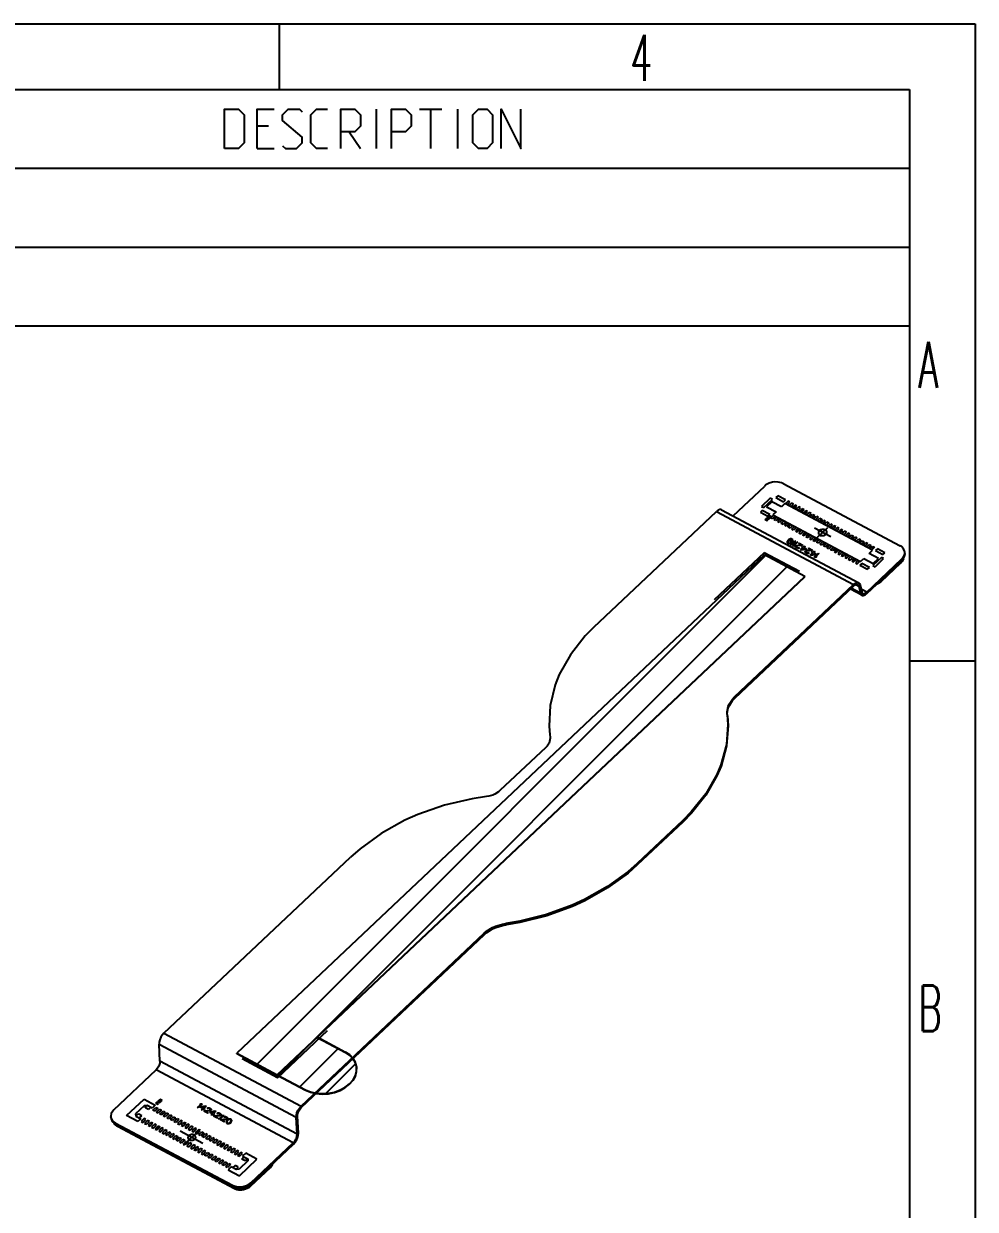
# Model space of a CAD drawing. Header units: millimetres. Extents: x 0 to 210, y 0 to 297.
# Drawn here: x 137.5 to 210, y 206.7 to 297 of the extents above; entities that cross this region are included whole.
import ezdxf

# ---------------------------------------------------------------- set-up
doc = ezdxf.new("R2010")
doc.units = ezdxf.units.MM
doc.header["$LTSCALE"] = 19.36
doc.layers.get('0').update_dxf_attribs({"linetype": 'CONTINUOUS'})
doc.layers.add('00_COSMETICS', color=7, linetype='CONTINUOUS')
doc.styles.get("Standard").update_dxf_attribs({"font": 'SIMPLEX.SHX', "width": 0.56})

msp = doc.modelspace()

# ---------------------------------------------------------------- linework, layer by layer
at = {"color": 2}
for p, q in [((0, 297.009), (210, 297.009)), ((157, 292.009), (157, 297.009)), ((157, 292), (157, 297)), ((210, 297.009), (210, 0.009)), ((105, 292.009), (205, 292.009)), ((105, 292), (205, 292)), ((205, 292.009), (205, 274.009)), ((205, 292), (205, 274)), ((164.381, 287.502), (164.381, 290.502)), ((167.667, 290.502), (169.381, 290.502)), ((168.524, 287.502), (168.524, 290.502)), ((170.596, 287.502), (170.596, 290.502)), ((156.167, 289.216), (155.31, 289.216)), ((162.31, 288.787), (163.167, 287.502)), ((155.31, 287.502), (156.595, 287.502)), ((105, 286), (205, 286)), ((105, 280), (205, 280)), ((105, 280), (205, 280)), ((105, 274), (205, 274)), ((105, 274), (205, 274)), ((155.314, 217.791), (194.032, 256.509)), ((156.939, 216.927), (195.657, 255.645)), ((205, 248.509), (210, 248.509)), ((158.564, 216.063), (161.493, 218.992)), ((160.54, 215.55), (162.823, 217.832))]:
    msp.add_line(p, q, dxfattribs=at)
at = {"color": 7}
for p, q in [((25, 292.009), (205, 292.009)), ((25, 292), (205, 292)), ((205, 292.009), (205, 5.009)), ((105, 286), (205, 286)), ((191.551, 259.534), (193.959, 261.808)), ((195.361, 261.997), (204.271, 257.259)), ((190.673, 260.001), (201.119, 254.446)), ((180.957, 251.06), (190.29, 259.869)), ((193.944, 256.556), (153.756, 218.62)), ((197.016, 254.923), (193.944, 256.556)), ((204.488, 256.342), (204.6, 256.538)), ((204.643, 256.693), (204.629, 256.796)), ((201.731, 253.728), (204.406, 256.253)), ((201.746, 253.625), (204.42, 256.149)), ((202.819, 254.527), (204.339, 255.962)), ((204.406, 256.253), (204.488, 256.342)), ((156.828, 216.986), (197.016, 254.923)), ((156.833, 216.952), (197.021, 254.888)), ((197.021, 254.888), (197.016, 254.923)), ((191.666, 245.753), (200.736, 254.315)), ((191.68, 245.649), (200.75, 254.211)), ((201.362, 253.493), (200.484, 253.96)), ((201.13, 254.193), (201.258, 253.648)), ((201.224, 254.291), (201.352, 253.746)), ((202.514, 254.35), (202.819, 254.527)), ((177.594, 242.851), (177.614, 242.717)), ((177.28, 241.902), (173.796, 238.614)), ((187.726, 236.347), (184.243, 233.059)), ((187.74, 236.244), (184.257, 232.956)), ((148.202, 220.139), (162.412, 233.554)), ((158.648, 214.585), (172.596, 227.751)), ((158.662, 214.481), (172.61, 227.648)), ((147.899, 218.004), (147.831, 219.306)), ((153.76, 218.586), (153.756, 218.62)), ((153.756, 218.62), (156.828, 216.986)), ((153.76, 218.586), (156.833, 216.952)), ((144.384, 214.309), (147.61, 217.354)), ((156.833, 216.952), (156.828, 216.986)), ((144.161, 213.765), (144.17, 213.716)), ((144.175, 213.662), (144.161, 213.765)), ((144.17, 213.716), (144.257, 213.526)), ((144.519, 213.302), (153.429, 208.565)), ((144.533, 213.199), (153.443, 208.461)), ((158.345, 212.449), (158.278, 213.752)), ((158.441, 212.529), (158.373, 213.832)), ((153.572, 208.302), (144.662, 213.04)), ((154.83, 208.754), (158.057, 211.8)), ((154.844, 208.65), (158.071, 211.696)), ((156.283, 209.898), (154.763, 208.463)), ((156.438, 210.155), (156.283, 209.898))]:
    msp.add_line(p, q, dxfattribs=at)
at = {"color": 9}
for p, q in [((190.29, 259.869), (200.736, 254.315)), ((204.325, 256.06), (204.339, 255.962)), ((204.406, 256.253), (204.42, 256.149)), ((202.805, 254.625), (202.819, 254.527)), ((201.258, 253.648), (200.551, 254.024)), ((200.736, 254.315), (200.75, 254.211)), ((200.909, 254.311), (201.13, 254.193)), ((201.224, 254.291), (201.13, 254.193)), ((201.352, 253.746), (201.258, 253.648)), ((201.731, 253.728), (201.302, 253.956)), ((201.731, 253.728), (201.746, 253.625)), ((191.666, 245.753), (191.68, 245.649)), ((187.726, 236.347), (187.74, 236.244)), ((184.243, 233.059), (184.257, 232.956)), ((174.251, 228.505), (174.265, 228.402)), ((172.596, 227.751), (172.61, 227.648)), ((148.202, 220.139), (158.648, 214.585)), ((147.831, 219.306), (158.278, 213.752)), ((158.345, 212.449), (147.899, 218.004)), ((158.057, 211.8), (147.61, 217.354)), ((158.648, 214.585), (158.662, 214.481)), ((144.519, 213.302), (144.533, 213.199)), ((144.648, 213.137), (144.662, 213.04)), ((158.278, 213.752), (158.373, 213.832)), ((158.345, 212.449), (158.441, 212.529)), ((158.057, 211.8), (158.071, 211.696)), ((156.27, 209.996), (156.283, 209.898)), ((153.429, 208.565), (153.443, 208.461)), ((154.748, 208.571), (154.763, 208.463)), ((154.83, 208.754), (154.844, 208.65)), ((153.557, 208.41), (153.572, 208.302))]:
    msp.add_line(p, q, dxfattribs=at)
at = {"color": 4}
for p, q in [((193.921, 256.723), (190.121, 253.136)), ((196.61, 255.294), (193.921, 256.723)), ((156.86, 216.751), (160.66, 220.338)), ((159.868, 219.856), (162.019, 218.712)), ((159.873, 219.822), (162.024, 218.678)), ((156.86, 216.751), (154.171, 218.18)), ((156.828, 216.986), (158.979, 215.843)), ((156.833, 216.952), (158.984, 215.808)), ((144.407, 213.282), (144.403, 213.29))]:
    msp.add_line(p, q, dxfattribs=at)
at = {"color": 2}
for points in [[(152.81, 287.502), (152.81, 290.502), (153.881, 290.502), (154.31, 290.073), (154.31, 287.93), (153.881, 287.502), (152.81, 287.502)], [(155.31, 287.502), (155.31, 290.502), (156.595, 290.502)], [(157.238, 287.716), (157.453, 287.502), (158.31, 287.502), (158.738, 287.93), (158.738, 288.359), (157.238, 289.645), (157.238, 290.073), (157.667, 290.502), (158.524, 290.502), (158.738, 290.287)], [(160.667, 287.502), (159.81, 287.502), (159.381, 287.93), (159.381, 290.073), (159.81, 290.502), (160.667, 290.502)], [(161.667, 287.502), (161.667, 290.502), (162.738, 290.502), (163.167, 290.073), (163.167, 289.216), (162.738, 288.787), (161.667, 288.787)], [(165.524, 287.502), (165.524, 290.502), (166.596, 290.502), (167.024, 290.073), (167.024, 289.216), (166.596, 288.787), (165.524, 288.787)], [(171.738, 287.93), (171.738, 290.073), (172.167, 290.502), (172.81, 290.502), (173.238, 290.073), (173.238, 287.93), (172.81, 287.502), (172.167, 287.502), (171.738, 287.93)], [(173.881, 287.502), (173.881, 290.502), (175.381, 287.502), (175.381, 290.502)]]:
    msp.add_lwpolyline(points, dxfattribs=at)
at = {"color": 7}
for points in [[(195.361, 261.997), (195.245, 262.049), (194.985, 262.113), (194.703, 262.118), (194.562, 262.099), (194.292, 262.019), (194.057, 261.888), (193.959, 261.808)], [(190.673, 260.001), (190.648, 260.011), (190.541, 260.016), (190.418, 259.968), (190.29, 259.869)], [(204.629, 256.796), (204.62, 256.846), (204.533, 257.035), (204.374, 257.195), (204.271, 257.259)], [(204.42, 256.149), (204.502, 256.239), (204.614, 256.435), (204.647, 256.641), (204.643, 256.693)], [(204.6, 256.538), (204.633, 256.744), (204.629, 256.796)], [(204.339, 255.962), (204.52, 256.263), (204.521, 256.271)], [(200.736, 254.315), (200.865, 254.413), (200.988, 254.462), (201.095, 254.457), (201.119, 254.446)], [(200.75, 254.211), (200.851, 254.288), (200.946, 254.326), (201.03, 254.322), (201.049, 254.314)], [(201.049, 254.314), (201.093, 254.276), (201.13, 254.193)], [(201.119, 254.446), (201.175, 254.398), (201.224, 254.291)], [(201.352, 253.746), (201.395, 253.656), (201.433, 253.626)], [(201.433, 253.626), (201.469, 253.613), (201.515, 253.611), (201.62, 253.645), (201.731, 253.728)], [(201.258, 253.648), (201.314, 253.532), (201.362, 253.493)], [(201.362, 253.493), (201.409, 253.477), (201.468, 253.474), (201.603, 253.518), (201.746, 253.625)], [(180.957, 251.06), (180.294, 250.389), (179.165, 248.964), (178.317, 247.453), (178.005, 246.675), (177.612, 245.096), (177.533, 243.512), (177.594, 242.851)], [(191.106, 244.417), (191.098, 244.615), (191.173, 245.015), (191.255, 245.21), (191.503, 245.582), (191.666, 245.753)], [(191.121, 244.313), (191.113, 244.512), (191.187, 244.911), (191.269, 245.107), (191.517, 245.478), (191.68, 245.649)], [(191.106, 244.417), (191.159, 243.655), (191.04, 242.118), (190.627, 240.589), (190.312, 239.837), (189.473, 238.376), (188.37, 236.997), (187.726, 236.347)], [(191.121, 244.313), (191.173, 243.551), (191.054, 242.015), (190.641, 240.486), (190.326, 239.734), (189.487, 238.273), (188.384, 236.894), (187.74, 236.244)], [(177.614, 242.717), (177.621, 242.607), (177.58, 242.36), (177.532, 242.238), (177.38, 242.008), (177.28, 241.902)], [(173.796, 238.614), (173.681, 238.516), (173.411, 238.348), (173.26, 238.281), (172.936, 238.185), (172.768, 238.157)], [(172.768, 238.157), (171.684, 237.992), (169.56, 237.496), (167.53, 236.787), (166.563, 236.357), (164.752, 235.359), (163.136, 234.192), (162.412, 233.554)], [(184.243, 233.059), (183.541, 232.439), (181.981, 231.304), (180.235, 230.325), (179.304, 229.901), (177.347, 229.192), (175.298, 228.682), (174.251, 228.505)], [(184.257, 232.956), (183.556, 232.336), (181.995, 231.2), (180.249, 230.222), (179.318, 229.797), (177.362, 229.089), (175.312, 228.579), (174.265, 228.402)], [(172.596, 227.751), (172.783, 227.91), (173.217, 228.182), (173.459, 228.293), (173.979, 228.455), (174.251, 228.505)], [(172.61, 227.648), (172.797, 227.807), (173.231, 228.079), (173.473, 228.189), (173.993, 228.352), (174.265, 228.402)], [(148.202, 220.139), (148.078, 220), (147.972, 219.832), (147.891, 219.65), (147.842, 219.469), (147.831, 219.306)], [(147.899, 218.004), (147.887, 217.861), (147.84, 217.704), (147.805, 217.625), (147.716, 217.476), (147.61, 217.354)], [(144.384, 214.309), (144.301, 214.219), (144.19, 214.023), (144.157, 213.817), (144.161, 213.765)], [(158.278, 213.752), (158.289, 213.914), (158.337, 214.095), (158.418, 214.277), (158.525, 214.445), (158.648, 214.585)], [(158.373, 213.832), (158.382, 213.959), (158.42, 214.099), (158.483, 214.242), (158.566, 214.373), (158.662, 214.481)], [(144.175, 213.662), (144.184, 213.612), (144.271, 213.423), (144.43, 213.263), (144.533, 213.199)], [(144.257, 213.526), (144.416, 213.367), (144.519, 213.302)], [(144.662, 213.04), (144.407, 213.282), (144.405, 213.288)], [(158.057, 211.8), (158.163, 211.922), (158.252, 212.07), (158.287, 212.149), (158.334, 212.307), (158.345, 212.449)], [(158.071, 211.696), (158.207, 211.853), (158.321, 212.043), (158.366, 212.145), (158.426, 212.347), (158.441, 212.529)], [(153.429, 208.565), (153.545, 208.512), (153.805, 208.449), (154.087, 208.443), (154.228, 208.462), (154.498, 208.543), (154.732, 208.673), (154.83, 208.754)], [(153.443, 208.461), (153.559, 208.409), (153.819, 208.345), (154.101, 208.34), (154.242, 208.359), (154.512, 208.439), (154.746, 208.57), (154.844, 208.65)], [(154.763, 208.463), (154.406, 208.256), (153.97, 208.197), (153.572, 208.302)]]:
    msp.add_lwpolyline(points, dxfattribs=at)
at = {"color": 4}
for points in [[(204.52, 256.263), (204.506, 256.211), (204.484, 256.159), (204.457, 256.107), (204.424, 256.057), (204.385, 256.01), (204.339, 255.962)], [(204.523, 256.275), (204.523, 256.272), (204.522, 256.27), (204.522, 256.268), (204.521, 256.266), (204.52, 256.263)], [(202.819, 254.527), (202.773, 254.488), (202.724, 254.451), (202.671, 254.416), (202.615, 254.385), (202.556, 254.356), (202.494, 254.331)], [(158.979, 215.843), (159.366, 215.68), (159.796, 215.577), (160.253, 215.54), (160.728, 215.57), (161.185, 215.665), (161.617, 215.821), (162.006, 216.033), (162.342, 216.297), (162.603, 216.595), (162.783, 216.918), (162.876, 217.255), (162.877, 217.599), (162.788, 217.925), (162.611, 218.226), (162.353, 218.49), (162.019, 218.712)], [(158.984, 215.808), (159.371, 215.645), (159.801, 215.543), (160.258, 215.505), (160.732, 215.535), (161.19, 215.63), (161.621, 215.787), (162.01, 215.999), (162.347, 216.263), (162.607, 216.56), (162.787, 216.884), (162.88, 217.221), (162.882, 217.565), (162.792, 217.89), (162.615, 218.191), (162.358, 218.456), (162.024, 218.678)], [(144.662, 213.04), (144.609, 213.071), (144.558, 213.107), (144.513, 213.146), (144.472, 213.188), (144.437, 213.233), (144.407, 213.282)], [(156.458, 210.174), (156.442, 210.125), (156.42, 210.077), (156.393, 210.03), (156.361, 209.985), (156.325, 209.941), (156.283, 209.898)], [(153.971, 208.197), (153.899, 208.203), (153.828, 208.214), (153.759, 208.23), (153.694, 208.25), (153.631, 208.274), (153.572, 208.302)], [(154.407, 208.256), (154.337, 208.235), (154.265, 208.218), (154.192, 208.206), (154.118, 208.198), (154.044, 208.195), (153.971, 208.197)], [(154.763, 208.463), (154.716, 208.422), (154.662, 208.382), (154.604, 208.345), (154.542, 208.312), (154.477, 208.282), (154.407, 208.256)]]:
    msp.add_lwpolyline(points, dxfattribs=at)
at = {"layer": '00_COSMETICS', "color": 2}
for p, q in [((194.958, 261.061), (194.809, 260.921)), ((194.809, 260.921), (195.386, 260.615)), ((195.534, 260.755), (194.958, 261.061)), ((194.382, 260.872), (193.724, 260.251)), ((193.724, 260.251), (193.889, 260.163)), ((193.889, 260.163), (194.547, 260.785)), ((194.513, 260.616), (194.108, 260.233)), ((194.108, 260.233), (194.832, 259.848)), ((194.547, 260.785), (194.382, 260.872)), ((195.237, 260.231), (194.513, 260.616)), ((195.494, 260.473), (195.237, 260.231)), ((195.386, 260.615), (195.534, 260.755)), ((202.169, 256.924), (195.494, 260.473)), ((195.742, 260.645), (195.536, 260.451)), ((195.674, 260.377), (195.88, 260.571)), ((195.88, 260.571), (195.742, 260.645)), ((196.011, 260.502), (195.805, 260.308)), ((195.943, 260.234), (196.149, 260.428)), ((196.149, 260.428), (196.011, 260.502)), ((196.279, 260.359), (196.074, 260.165)), ((196.212, 260.091), (196.418, 260.285)), ((196.418, 260.285), (196.279, 260.359)), ((196.548, 260.216), (196.342, 260.022)), ((196.481, 259.948), (196.687, 260.142)), ((196.687, 260.142), (196.548, 260.216)), ((196.817, 260.073), (196.611, 259.879)), ((196.75, 259.805), (196.955, 259.999)), ((196.955, 259.999), (196.817, 260.073)), ((193.777, 259.946), (193.628, 259.806)), ((193.628, 259.806), (194.204, 259.5)), ((194.353, 259.64), (193.777, 259.946)), ((193.988, 259.242), (194.054, 259.304)), ((194.149, 259.156), (193.988, 259.242)), ((194.074, 259.298), (194.022, 259.248)), ((194.022, 259.248), (194.073, 259.221)), ((194.054, 259.304), (194.071, 259.315)), ((194.071, 259.315), (194.093, 259.32)), ((194.073, 259.221), (194.125, 259.27)), ((194.086, 259.304), (194.074, 259.298)), ((194.098, 259.305), (194.086, 259.304)), ((194.093, 259.32), (194.115, 259.321)), ((194.143, 259.257), (194.093, 259.21)), ((194.093, 259.21), (194.165, 259.172)), ((194.111, 259.302), (194.098, 259.305)), ((194.121, 259.297), (194.111, 259.302)), ((194.112, 259.359), (194.129, 259.374)), ((194.273, 259.273), (194.112, 259.359)), ((194.115, 259.321), (194.128, 259.318)), ((194.129, 259.289), (194.121, 259.297)), ((194.125, 259.27), (194.13, 259.28)), ((194.128, 259.318), (194.141, 259.311)), ((194.129, 259.374), (194.289, 259.289)), ((194.13, 259.28), (194.129, 259.289)), ((194.141, 259.311), (194.149, 259.303)), ((194.153, 259.272), (194.143, 259.257)), ((194.149, 259.303), (194.154, 259.288)), ((194.165, 259.172), (194.149, 259.156)), ((194.151, 259.395), (194.176, 259.419)), ((194.311, 259.31), (194.151, 259.395)), ((194.154, 259.288), (194.153, 259.272)), ((194.176, 259.419), (194.381, 259.411)), ((194.397, 259.391), (194.188, 259.4)), ((194.188, 259.4), (194.328, 259.326)), ((194.204, 259.5), (194.353, 259.64)), ((194.245, 259.484), (194.261, 259.499)), ((194.381, 259.411), (194.245, 259.484)), ((194.261, 259.499), (194.422, 259.414)), ((194.289, 259.289), (194.273, 259.273)), ((194.3, 259.536), (194.316, 259.552)), ((194.307, 259.508), (194.3, 259.536)), ((194.334, 259.493), (194.307, 259.508)), ((194.328, 259.326), (194.311, 259.31)), ((194.316, 259.552), (194.477, 259.466)), ((194.327, 259.521), (194.334, 259.493)), ((194.46, 259.451), (194.327, 259.521)), ((194.422, 259.414), (194.397, 259.391)), ((194.412, 259.389), (194.618, 259.584)), ((194.55, 259.316), (194.412, 259.389)), ((194.477, 259.466), (194.46, 259.451)), ((194.756, 259.51), (194.55, 259.316)), ((194.832, 259.848), (194.575, 259.606)), ((194.575, 259.606), (201.25, 256.057)), ((194.681, 259.246), (194.886, 259.441)), ((194.819, 259.173), (194.681, 259.246)), ((195.025, 259.367), (194.819, 259.173)), ((194.949, 259.103), (195.155, 259.298)), ((195.088, 259.03), (194.949, 259.103)), ((195.294, 259.224), (195.088, 259.03)), ((195.218, 258.96), (195.424, 259.155)), ((197.086, 259.93), (196.88, 259.736)), ((197.018, 259.662), (197.224, 259.857)), ((197.224, 259.857), (197.086, 259.93)), ((197.355, 259.787), (197.149, 259.593)), ((197.287, 259.519), (197.493, 259.714)), ((197.493, 259.714), (197.355, 259.787)), ((197.418, 259.45), (197.624, 259.644)), ((197.762, 259.571), (197.556, 259.376)), ((197.624, 259.644), (197.762, 259.571)), ((197.687, 259.307), (197.893, 259.501)), ((198.031, 259.428), (197.825, 259.233)), ((197.893, 259.501), (198.031, 259.428)), ((197.956, 259.164), (198.161, 259.358)), ((198.3, 259.285), (198.094, 259.09)), ((198.161, 259.358), (198.3, 259.285)), ((198.224, 259.021), (198.43, 259.215)), ((198.568, 259.142), (198.363, 258.947)), ((198.43, 259.215), (198.568, 259.142)), ((195.357, 258.887), (195.218, 258.96)), ((195.562, 259.081), (195.357, 258.887)), ((195.487, 258.818), (195.693, 259.012)), ((195.625, 258.744), (195.487, 258.818)), ((195.831, 258.938), (195.625, 258.744)), ((195.756, 258.675), (195.962, 258.869)), ((195.894, 258.601), (195.756, 258.675)), ((196.1, 258.795), (195.894, 258.601)), ((196.025, 258.532), (196.231, 258.726)), ((196.163, 258.458), (196.025, 258.532)), ((196.369, 258.652), (196.163, 258.458)), ((196.499, 258.583), (196.294, 258.389)), ((196.294, 258.389), (196.432, 258.315)), ((196.432, 258.315), (196.638, 258.509)), ((196.768, 258.44), (196.563, 258.246)), ((196.563, 258.246), (196.701, 258.172)), ((196.701, 258.172), (196.907, 258.366)), ((197.037, 258.297), (196.831, 258.103)), ((196.97, 258.029), (197.175, 258.224)), ((198.99, 257.936), (197.754, 258.594)), ((197.913, 257.831), (198.771, 258.642)), ((198.493, 258.878), (198.699, 259.072)), ((198.837, 258.999), (198.631, 258.805)), ((198.699, 259.072), (198.837, 258.999)), ((198.762, 258.735), (198.968, 258.929)), ((199.106, 258.856), (198.9, 258.662)), ((198.968, 258.929), (199.106, 258.856)), ((199.237, 258.786), (199.031, 258.592)), ((199.169, 258.519), (199.375, 258.713)), ((199.375, 258.713), (199.237, 258.786)), ((199.506, 258.643), (199.3, 258.449)), ((199.438, 258.376), (199.644, 258.57)), ((199.644, 258.57), (199.506, 258.643)), ((199.774, 258.501), (199.569, 258.306)), ((199.707, 258.233), (199.913, 258.427)), ((199.913, 258.427), (199.774, 258.501)), ((200.043, 258.358), (199.837, 258.163)), ((199.976, 258.09), (200.182, 258.284)), ((200.182, 258.284), (200.043, 258.358)), ((200.312, 258.215), (200.106, 258.02)), ((200.45, 258.141), (200.312, 258.215)), ((195.662, 257.566), (195.659, 257.528)), ((195.659, 257.528), (195.679, 257.487)), ((195.68, 257.606), (195.662, 257.566)), ((195.679, 257.487), (195.712, 257.46)), ((195.719, 257.655), (195.68, 257.606)), ((195.714, 257.568), (195.71, 257.54)), ((195.71, 257.54), (195.721, 257.515)), ((195.712, 257.46), (195.752, 257.438)), ((195.727, 257.591), (195.714, 257.568)), ((195.766, 257.7), (195.719, 257.655)), ((195.721, 257.515), (195.738, 257.496)), ((195.74, 257.604), (195.727, 257.591)), ((195.738, 257.496), (195.794, 257.466)), ((195.768, 257.619), (195.74, 257.604)), ((195.752, 257.438), (195.799, 257.424)), ((195.821, 257.74), (195.766, 257.7)), ((195.804, 257.629), (195.768, 257.619)), ((195.793, 257.666), (195.806, 257.678)), ((195.868, 257.665), (195.793, 257.666)), ((195.794, 257.466), (195.825, 257.46)), ((195.799, 257.424), (195.859, 257.421)), ((195.842, 257.629), (195.804, 257.629)), ((195.806, 257.678), (195.855, 257.712)), ((195.871, 257.763), (195.821, 257.74)), ((195.825, 257.46), (195.862, 257.46)), ((195.873, 257.623), (195.842, 257.629)), ((195.855, 257.712), (195.883, 257.727)), ((195.859, 257.421), (195.91, 257.434)), ((195.862, 257.46), (195.898, 257.47)), ((195.914, 257.651), (195.868, 257.665)), ((195.922, 257.776), (195.871, 257.763)), ((195.929, 257.593), (195.873, 257.623)), ((195.883, 257.727), (195.919, 257.738)), ((195.898, 257.47), (195.927, 257.485)), ((195.91, 257.434), (195.96, 257.457)), ((195.954, 257.629), (195.914, 257.651)), ((195.919, 257.738), (195.956, 257.738)), ((195.982, 257.774), (195.922, 257.776)), ((195.927, 257.485), (195.94, 257.498)), ((195.946, 257.574), (195.929, 257.593)), ((195.936, 257.341), (196.253, 257.64)), ((195.984, 257.315), (195.936, 257.341)), ((195.94, 257.498), (195.952, 257.521)), ((195.956, 257.549), (195.946, 257.574)), ((195.952, 257.521), (195.956, 257.549)), ((195.988, 257.602), (195.954, 257.629)), ((195.956, 257.738), (195.987, 257.731)), ((195.96, 257.457), (195.987, 257.483)), ((196.029, 257.759), (195.982, 257.774)), ((196.079, 257.334), (195.984, 257.315)), ((195.987, 257.731), (196.035, 257.706)), ((195.987, 257.483), (196.004, 257.523)), ((196.007, 257.561), (195.988, 257.602)), ((196.004, 257.523), (196.007, 257.561)), ((196.061, 257.742), (196.029, 257.759)), ((196.035, 257.706), (196.053, 257.686)), ((196.301, 257.614), (196.038, 257.366)), ((196.038, 257.366), (196.133, 257.385)), ((196.053, 257.686), (196.063, 257.661)), ((196.063, 257.661), (196.059, 257.633)), ((196.059, 257.633), (196.099, 257.612)), ((196.094, 257.714), (196.061, 257.742)), ((196.133, 257.385), (196.079, 257.334)), ((196.114, 257.674), (196.094, 257.714)), ((196.096, 257.256), (196.413, 257.554)), ((196.099, 257.612), (196.111, 257.635)), ((196.111, 257.635), (196.114, 257.674)), ((196.461, 257.529), (196.198, 257.281)), ((196.198, 257.281), (196.293, 257.3)), ((196.293, 257.3), (196.239, 257.249)), ((196.253, 257.64), (196.301, 257.614)), ((196.379, 257.274), (196.415, 257.285)), ((196.413, 257.554), (196.461, 257.529)), ((196.415, 257.285), (196.763, 257.318)), ((196.827, 257.284), (196.435, 257.245)), ((196.539, 257.438), (196.573, 257.469)), ((196.763, 257.318), (196.539, 257.438)), ((196.573, 257.469), (196.861, 257.316)), ((196.861, 257.316), (196.827, 257.284)), ((196.831, 258.103), (196.97, 258.029)), ((197.306, 258.154), (197.1, 257.96)), ((197.1, 257.96), (197.238, 257.886)), ((197.238, 257.886), (197.444, 258.081)), ((197.575, 258.011), (197.369, 257.817)), ((197.369, 257.817), (197.507, 257.743)), ((197.507, 257.743), (197.713, 257.938)), ((197.844, 257.868), (197.638, 257.674)), ((197.638, 257.674), (197.776, 257.6)), ((197.776, 257.6), (197.982, 257.795)), ((197.907, 257.531), (198.113, 257.725)), ((198.045, 257.457), (197.907, 257.531)), ((198.251, 257.652), (198.045, 257.457)), ((198.176, 257.388), (198.381, 257.582)), ((198.314, 257.314), (198.176, 257.388)), ((198.52, 257.509), (198.314, 257.314)), ((198.444, 257.245), (198.65, 257.439)), ((198.789, 257.366), (198.583, 257.172)), ((198.713, 257.102), (198.919, 257.296)), ((200.245, 257.947), (200.45, 258.141)), ((200.375, 257.877), (200.581, 258.072)), ((200.719, 257.998), (200.513, 257.804)), ((200.581, 258.072), (200.719, 257.998)), ((200.644, 257.734), (200.85, 257.929)), ((200.988, 257.855), (200.782, 257.661)), ((200.85, 257.929), (200.988, 257.855)), ((200.913, 257.591), (201.119, 257.786)), ((201.257, 257.712), (201.051, 257.518)), ((201.119, 257.786), (201.257, 257.712)), ((201.182, 257.449), (201.388, 257.643)), ((201.526, 257.569), (201.32, 257.375)), ((201.388, 257.643), (201.526, 257.569)), ((201.451, 257.306), (201.656, 257.5)), ((201.795, 257.426), (201.589, 257.232)), ((201.656, 257.5), (201.795, 257.426)), ((201.719, 257.163), (201.925, 257.357)), ((202.063, 257.283), (201.858, 257.089)), ((201.925, 257.357), (202.063, 257.283)), ((196.144, 257.23), (196.096, 257.256)), ((196.239, 257.249), (196.144, 257.23)), ((196.312, 257.211), (196.33, 257.24)), ((196.317, 257.168), (196.312, 257.211)), ((196.335, 257.139), (196.317, 257.168)), ((196.33, 257.24), (196.344, 257.253)), ((196.376, 257.107), (196.335, 257.139)), ((196.344, 257.253), (196.379, 257.274)), ((196.378, 257.215), (196.374, 257.187)), ((196.374, 257.187), (196.385, 257.162)), ((196.408, 257.09), (196.376, 257.107)), ((196.392, 257.228), (196.378, 257.215)), ((196.385, 257.162), (196.418, 257.134)), ((196.435, 257.245), (196.392, 257.228)), ((196.471, 257.066), (196.408, 257.09)), ((196.418, 257.134), (196.45, 257.117)), ((196.45, 257.117), (196.497, 257.102)), ((196.517, 257.062), (196.471, 257.066)), ((196.497, 257.102), (196.534, 257.102)), ((196.576, 257.07), (196.517, 257.062)), ((196.534, 257.102), (196.57, 257.113)), ((196.57, 257.113), (196.61, 257.091)), ((196.61, 257.091), (196.576, 257.07)), ((196.688, 256.941), (196.87, 257.112)), ((196.736, 256.915), (196.688, 256.941)), ((197.11, 256.985), (196.736, 256.915)), ((196.79, 257.155), (196.831, 257.193)), ((196.87, 257.112), (196.79, 257.155)), ((196.79, 256.966), (196.918, 257.087)), ((197.054, 257.015), (196.79, 256.966)), ((196.831, 257.193), (196.911, 257.151)), ((196.911, 257.151), (197.005, 257.24)), ((196.918, 257.087), (197.054, 257.015)), ((197.053, 257.214), (196.959, 257.125)), ((196.959, 257.125), (197.151, 257.023)), ((197.005, 257.24), (197.053, 257.214)), ((197.048, 256.819), (197.067, 256.849)), ((197.053, 256.777), (197.048, 256.819)), ((197.071, 256.747), (197.053, 256.777)), ((197.067, 256.849), (197.08, 256.862)), ((197.112, 256.715), (197.071, 256.747)), ((197.08, 256.862), (197.115, 256.883)), ((197.151, 257.023), (197.11, 256.985)), ((197.115, 256.823), (197.11, 256.796)), ((197.11, 256.796), (197.121, 256.77)), ((197.144, 256.698), (197.112, 256.715)), ((197.115, 256.883), (197.151, 256.893)), ((197.128, 256.836), (197.115, 256.823)), ((197.121, 256.77), (197.154, 256.743)), ((197.171, 256.853), (197.128, 256.836)), ((197.207, 256.675), (197.144, 256.698)), ((197.151, 256.893), (197.499, 256.927)), ((197.154, 256.743), (197.186, 256.726)), ((197.563, 256.893), (197.171, 256.853)), ((197.186, 256.726), (197.233, 256.711)), ((197.253, 256.67), (197.207, 256.675)), ((197.233, 256.711), (197.27, 256.711)), ((197.312, 256.679), (197.253, 256.67)), ((197.27, 256.711), (197.307, 256.721)), ((197.275, 257.046), (197.309, 257.078)), ((197.499, 256.927), (197.275, 257.046)), ((197.307, 256.721), (197.347, 256.7)), ((197.309, 257.078), (197.597, 256.925)), ((197.347, 256.7), (197.312, 256.679)), ((197.425, 256.549), (197.606, 256.721)), ((197.473, 256.524), (197.425, 256.549)), ((197.846, 256.593), (197.473, 256.524)), ((197.526, 256.764), (197.567, 256.802)), ((197.606, 256.721), (197.526, 256.764)), ((197.526, 256.575), (197.654, 256.695)), ((197.79, 256.623), (197.526, 256.575)), ((197.597, 256.925), (197.563, 256.893)), ((197.567, 256.802), (197.647, 256.759)), ((197.647, 256.759), (197.741, 256.848)), ((197.654, 256.695), (197.79, 256.623)), ((197.789, 256.823), (197.695, 256.734)), ((197.695, 256.734), (197.887, 256.632)), ((197.729, 256.388), (198.045, 256.687)), ((197.777, 256.362), (197.729, 256.388)), ((197.741, 256.848), (197.789, 256.823)), ((197.872, 256.381), (197.777, 256.362)), ((198.093, 256.661), (197.83, 256.413)), ((197.83, 256.413), (197.926, 256.432)), ((197.887, 256.632), (197.846, 256.593)), ((197.926, 256.432), (197.872, 256.381)), ((198.045, 256.687), (198.093, 256.661)), ((198.583, 257.172), (198.444, 257.245)), ((198.852, 257.029), (198.713, 257.102)), ((199.057, 257.223), (198.852, 257.029)), ((198.982, 256.959), (199.188, 257.153)), ((199.12, 256.886), (198.982, 256.959)), ((199.326, 257.08), (199.12, 256.886)), ((199.457, 257.01), (199.251, 256.816)), ((199.251, 256.816), (199.389, 256.743)), ((199.389, 256.743), (199.595, 256.937)), ((199.726, 256.868), (199.52, 256.673)), ((199.52, 256.673), (199.658, 256.6)), ((199.658, 256.6), (199.864, 256.794)), ((199.994, 256.725), (199.789, 256.53)), ((199.789, 256.53), (199.927, 256.457)), ((199.927, 256.457), (200.133, 256.651)), ((200.263, 256.582), (200.057, 256.387)), ((200.057, 256.387), (200.196, 256.314)), ((200.196, 256.314), (200.402, 256.508)), ((200.532, 256.439), (200.326, 256.244)), ((201.912, 256.682), (202.169, 256.924)), ((202.637, 256.296), (201.912, 256.682)), ((201.988, 257.02), (202.194, 257.214)), ((202.332, 257.14), (202.126, 256.946)), ((202.194, 257.214), (202.332, 257.14)), ((202.54, 257.03), (202.391, 256.89)), ((202.391, 256.89), (202.967, 256.583)), ((203.116, 256.724), (202.54, 257.03)), ((202.967, 256.583), (203.116, 256.724)), ((200.326, 256.244), (200.465, 256.171)), ((200.465, 256.171), (200.67, 256.365)), ((200.801, 256.296), (200.595, 256.101)), ((200.595, 256.101), (200.733, 256.028)), ((200.733, 256.028), (200.939, 256.222)), ((201.07, 256.153), (200.864, 255.958)), ((200.864, 255.958), (201.002, 255.885)), ((201.002, 255.885), (201.208, 256.079)), ((201.359, 255.915), (201.21, 255.775)), ((201.21, 255.775), (201.786, 255.468)), ((201.25, 256.057), (201.507, 256.299)), ((201.935, 255.609), (201.359, 255.915)), ((201.507, 256.299), (202.231, 255.914)), ((201.786, 255.468), (201.935, 255.609)), ((202.855, 256.367), (202.197, 255.745)), ((202.197, 255.745), (202.362, 255.657)), ((202.231, 255.914), (202.637, 256.296)), ((202.362, 255.657), (203.021, 256.279)), ((203.021, 256.279), (202.855, 256.367)), ((145.356, 213.866), (146.686, 215.122)), ((146.686, 215.122), (147.546, 214.664)), ((147.585, 214.808), (147.65, 214.869)), ((147.669, 214.863), (147.618, 214.814)), ((147.65, 214.869), (147.667, 214.881)), ((147.667, 214.881), (147.688, 214.885)), ((147.681, 214.869), (147.669, 214.863)), ((147.693, 214.871), (147.681, 214.869)), ((147.688, 214.885), (147.71, 214.886)), ((147.706, 214.868), (147.693, 214.871)), ((147.716, 214.862), (147.706, 214.868)), ((147.707, 214.923), (147.723, 214.939)), ((147.866, 214.839), (147.707, 214.923)), ((147.71, 214.886), (147.722, 214.883)), ((147.724, 214.854), (147.716, 214.862)), ((147.722, 214.883), (147.736, 214.876)), ((147.723, 214.939), (147.882, 214.855)), ((147.725, 214.846), (147.724, 214.854)), ((147.736, 214.876), (147.743, 214.868)), ((147.743, 214.868), (147.749, 214.853)), ((147.745, 214.959), (147.77, 214.983)), ((147.904, 214.875), (147.745, 214.959)), ((147.749, 214.853), (147.748, 214.837)), ((147.77, 214.983), (147.973, 214.975)), ((147.782, 214.964), (147.92, 214.891)), ((147.988, 214.955), (147.782, 214.964)), ((147.838, 215.047), (147.854, 215.062)), ((147.973, 214.975), (147.838, 215.047)), ((147.854, 215.062), (148.013, 214.978)), ((147.882, 214.855), (147.866, 214.839)), ((147.892, 215.098), (147.908, 215.114)), ((147.899, 215.07), (147.892, 215.098)), ((147.926, 215.056), (147.899, 215.07)), ((147.92, 214.891), (147.904, 214.875)), ((147.908, 215.114), (148.067, 215.029)), ((147.919, 215.084), (147.926, 215.056)), ((148.051, 215.014), (147.919, 215.084)), ((148.013, 214.978), (147.988, 214.955)), ((148.067, 215.029), (148.051, 215.014)), ((146.704, 214.617), (146.045, 213.995)), ((146.045, 213.995), (146.064, 213.831)), ((146.197, 213.957), (146.064, 213.831)), ((146.295, 213.97), (146.197, 213.957)), ((146.51, 213.856), (146.295, 213.97)), ((146.931, 214.65), (146.704, 214.617)), ((146.798, 214.525), (146.931, 214.65)), ((146.808, 214.454), (146.798, 214.525)), ((147.023, 214.34), (146.808, 214.454)), ((147.315, 214.446), (146.931, 214.65)), ((147.2, 214.507), (147.023, 214.34)), ((147.546, 214.664), (147.315, 214.446)), ((147.363, 214.276), (147.597, 214.497)), ((147.501, 214.202), (147.363, 214.276)), ((147.736, 214.424), (147.501, 214.202)), ((147.743, 214.724), (147.585, 214.808)), ((147.597, 214.497), (147.736, 214.424)), ((147.618, 214.814), (147.668, 214.787)), ((147.632, 214.133), (147.866, 214.354)), ((147.77, 214.059), (147.632, 214.133)), ((147.668, 214.787), (147.72, 214.836)), ((147.738, 214.823), (147.689, 214.777)), ((147.689, 214.777), (147.759, 214.739)), ((147.72, 214.836), (147.725, 214.846)), ((147.748, 214.837), (147.738, 214.823)), ((147.759, 214.739), (147.743, 214.724)), ((148.005, 214.281), (147.77, 214.059)), ((147.866, 214.354), (148.005, 214.281)), ((147.901, 213.99), (148.135, 214.211)), ((148.039, 213.917), (147.901, 213.99)), ((148.273, 214.138), (148.039, 213.917)), ((148.135, 214.211), (148.273, 214.138)), ((148.17, 213.847), (148.404, 214.068)), ((148.542, 213.995), (148.308, 213.774)), ((148.404, 214.068), (148.542, 213.995)), ((150.758, 214.475), (151.021, 214.723)), ((150.806, 214.449), (150.758, 214.475)), ((151.123, 214.748), (150.806, 214.449)), ((150.926, 214.704), (150.979, 214.755)), ((151.021, 214.723), (150.926, 214.704)), ((150.964, 214.504), (151.005, 214.543)), ((151.156, 214.402), (150.964, 214.504)), ((150.979, 214.755), (151.075, 214.774)), ((151.005, 214.543), (151.379, 214.612)), ((151.061, 214.513), (151.325, 214.561)), ((151.197, 214.44), (151.061, 214.513)), ((151.062, 214.313), (151.156, 214.402)), ((151.11, 214.288), (151.062, 214.313)), ((151.075, 214.774), (151.123, 214.748)), ((151.204, 214.377), (151.11, 214.288)), ((151.325, 214.561), (151.197, 214.44)), ((151.284, 214.334), (151.204, 214.377)), ((151.427, 214.587), (151.245, 214.415)), ((151.245, 214.415), (151.325, 214.372)), ((151.254, 214.211), (151.288, 214.243)), ((151.542, 214.058), (151.254, 214.211)), ((151.325, 214.372), (151.284, 214.334)), ((151.288, 214.243), (151.68, 214.283)), ((151.7, 214.243), (151.352, 214.209)), ((151.352, 214.209), (151.576, 214.09)), ((151.379, 214.612), (151.427, 214.587)), ((151.505, 214.436), (151.54, 214.457)), ((151.545, 214.415), (151.505, 214.436)), ((151.54, 214.457), (151.598, 214.466)), ((151.576, 214.09), (151.542, 214.058)), ((151.581, 214.425), (151.545, 214.415)), ((151.618, 214.425), (151.581, 214.425)), ((151.598, 214.466), (151.644, 214.461)), ((151.665, 214.41), (151.618, 214.425)), ((151.644, 214.461), (151.707, 214.438)), ((151.697, 214.393), (151.665, 214.41)), ((151.68, 214.283), (151.723, 214.3)), ((151.73, 214.366), (151.697, 214.393)), ((151.736, 214.253), (151.7, 214.243)), ((151.7, 214.113), (151.741, 214.151)), ((151.892, 214.011), (151.7, 214.113)), ((151.707, 214.438), (151.739, 214.421)), ((151.723, 214.3), (151.737, 214.313)), ((151.741, 214.34), (151.73, 214.366)), ((151.771, 214.274), (151.736, 214.253)), ((151.737, 214.313), (151.741, 214.34)), ((151.739, 214.421), (151.78, 214.389)), ((151.741, 214.151), (152.115, 214.221)), ((151.785, 214.287), (151.771, 214.274)), ((151.78, 214.389), (151.799, 214.359)), ((151.804, 214.317), (151.785, 214.287)), ((151.797, 214.121), (152.061, 214.17)), ((151.933, 214.049), (151.797, 214.121)), ((151.798, 213.922), (151.892, 214.011)), ((151.799, 214.359), (151.804, 214.317)), ((151.94, 213.985), (151.846, 213.896)), ((152.061, 214.17), (151.933, 214.049)), ((152.02, 213.943), (151.94, 213.985)), ((152.163, 214.195), (151.981, 214.024)), ((151.981, 214.024), (152.061, 213.981)), ((152.061, 213.981), (152.02, 213.943)), ((152.115, 214.221), (152.163, 214.195)), ((152.241, 214.044), (152.276, 214.066)), ((152.281, 214.023), (152.241, 214.044)), ((152.276, 214.066), (152.335, 214.074)), ((152.317, 214.034), (152.281, 214.023)), ((152.354, 214.034), (152.317, 214.034)), ((152.335, 214.074), (152.38, 214.07)), ((152.401, 214.019), (152.354, 214.034)), ((152.38, 214.07), (152.443, 214.046)), ((152.433, 214.002), (152.401, 214.019)), ((152.466, 213.974), (152.433, 214.002)), ((152.443, 214.046), (152.475, 214.029)), ((152.477, 213.949), (152.466, 213.974)), ((152.473, 213.921), (152.477, 213.949)), ((152.475, 214.029), (152.516, 213.997)), ((152.516, 213.997), (152.535, 213.968)), ((152.535, 213.968), (152.54, 213.925)), ((146.216, 213.409), (145.356, 213.866)), ((146.064, 213.831), (146.448, 213.627)), ((146.448, 213.627), (146.216, 213.409)), ((146.332, 213.688), (146.51, 213.856)), ((146.692, 213.642), (146.457, 213.421)), ((146.457, 213.421), (146.596, 213.347)), ((146.596, 213.347), (146.83, 213.569)), ((146.83, 213.569), (146.692, 213.642)), ((146.961, 213.499), (146.726, 213.278)), ((146.726, 213.278), (146.865, 213.205)), ((146.865, 213.205), (147.099, 213.426)), ((147.099, 213.426), (146.961, 213.499)), ((147.229, 213.356), (146.995, 213.135)), ((146.995, 213.135), (147.133, 213.062)), ((147.133, 213.062), (147.368, 213.283)), ((147.368, 213.283), (147.229, 213.356)), ((147.498, 213.213), (147.264, 212.992)), ((147.402, 212.919), (147.637, 213.14)), ((147.637, 213.14), (147.498, 213.213)), ((147.767, 213.07), (147.533, 212.849)), ((147.905, 212.997), (147.767, 213.07)), ((148.308, 213.774), (148.17, 213.847)), ((148.438, 213.704), (148.673, 213.925)), ((148.577, 213.631), (148.438, 213.704)), ((148.811, 213.852), (148.577, 213.631)), ((148.673, 213.925), (148.811, 213.852)), ((148.707, 213.561), (148.942, 213.782)), ((148.846, 213.488), (148.707, 213.561)), ((149.08, 213.709), (148.846, 213.488)), ((148.942, 213.782), (149.08, 213.709)), ((148.976, 213.418), (149.21, 213.639)), ((149.114, 213.345), (148.976, 213.418)), ((149.349, 213.566), (149.114, 213.345)), ((149.21, 213.639), (149.349, 213.566)), ((149.479, 213.496), (149.245, 213.275)), ((149.245, 213.275), (149.383, 213.202)), ((149.383, 213.202), (149.618, 213.423)), ((149.618, 213.423), (149.479, 213.496)), ((149.748, 213.354), (149.514, 213.132)), ((149.514, 213.132), (149.652, 213.059)), ((149.652, 213.059), (149.886, 213.28)), ((149.886, 213.28), (149.748, 213.354)), ((150.017, 213.211), (149.783, 212.989)), ((149.921, 212.916), (150.155, 213.137)), ((150.155, 213.137), (150.017, 213.211)), ((150.286, 213.068), (150.052, 212.846)), ((150.424, 212.994), (150.286, 213.068)), ((151.846, 213.896), (151.798, 213.922)), ((151.99, 213.82), (152.024, 213.852)), ((152.278, 213.667), (151.99, 213.82)), ((152.024, 213.852), (152.416, 213.891)), ((152.436, 213.851), (152.088, 213.818)), ((152.088, 213.818), (152.312, 213.698)), ((152.312, 213.698), (152.278, 213.667)), ((152.39, 213.607), (152.653, 213.855)), ((152.438, 213.582), (152.39, 213.607)), ((152.416, 213.891), (152.459, 213.908)), ((152.472, 213.862), (152.436, 213.851)), ((152.755, 213.88), (152.438, 213.582)), ((152.459, 213.908), (152.473, 213.921)), ((152.507, 213.883), (152.472, 213.862)), ((152.502, 213.547), (152.536, 213.579)), ((152.79, 213.394), (152.502, 213.547)), ((152.521, 213.896), (152.507, 213.883)), ((152.54, 213.925), (152.521, 213.896)), ((152.536, 213.579), (152.928, 213.619)), ((152.558, 213.836), (152.612, 213.887)), ((152.653, 213.855), (152.558, 213.836)), ((152.948, 213.579), (152.6, 213.545)), ((152.6, 213.545), (152.824, 213.426)), ((152.612, 213.887), (152.707, 213.906)), ((152.707, 213.906), (152.755, 213.88)), ((152.753, 213.772), (152.788, 213.793)), ((152.793, 213.751), (152.753, 213.772)), ((152.788, 213.793), (152.847, 213.802)), ((152.824, 213.426), (152.79, 213.394)), ((152.829, 213.761), (152.793, 213.751)), ((152.866, 213.761), (152.829, 213.761)), ((152.847, 213.802), (152.892, 213.797)), ((152.913, 213.747), (152.866, 213.761)), ((152.892, 213.797), (152.955, 213.774)), ((152.945, 213.73), (152.913, 213.747)), ((152.928, 213.619), (152.971, 213.636)), ((152.944, 213.422), (152.933, 213.388)), ((152.933, 213.388), (152.937, 213.356)), ((152.937, 213.356), (152.957, 213.316)), ((152.957, 213.445), (152.944, 213.422)), ((152.979, 213.702), (152.945, 213.73)), ((152.984, 213.589), (152.948, 213.579)), ((152.955, 213.774), (152.987, 213.757)), ((152.982, 213.481), (152.957, 213.445)), ((152.957, 213.316), (152.998, 213.284)), ((152.971, 213.636), (152.985, 213.649)), ((152.989, 213.676), (152.979, 213.702)), ((153.043, 213.538), (152.982, 213.481)), ((153.019, 213.611), (152.984, 213.589)), ((152.985, 213.649), (152.989, 213.676)), ((152.987, 213.757), (153.028, 213.725)), ((152.997, 213.424), (152.988, 213.369)), ((152.988, 213.369), (152.999, 213.343)), ((153.029, 213.466), (152.997, 213.424)), ((152.998, 213.284), (153.053, 213.265)), ((152.999, 213.343), (153.032, 213.315)), ((153.033, 213.623), (153.019, 213.611)), ((153.028, 213.725), (153.047, 213.695)), ((153.076, 213.511), (153.029, 213.466)), ((153.032, 213.315), (153.079, 213.301)), ((153.052, 213.653), (153.033, 213.623)), ((153.085, 213.566), (153.043, 213.538)), ((153.047, 213.695), (153.052, 213.653)), ((153.053, 213.265), (153.113, 213.262)), ((153.125, 213.545), (153.076, 213.511)), ((153.079, 213.301), (153.116, 213.301)), ((153.113, 213.581), (153.085, 213.566)), ((153.156, 213.598), (153.113, 213.581)), ((153.113, 213.262), (153.157, 213.269)), ((153.116, 213.301), (153.189, 213.322)), ((153.197, 213.566), (153.125, 213.545)), ((153.2, 213.604), (153.156, 213.598)), ((153.157, 213.269), (153.2, 213.286)), ((153.189, 213.322), (153.237, 213.356)), ((153.235, 213.566), (153.197, 213.566)), ((153.26, 213.602), (153.2, 213.604)), ((153.2, 213.286), (153.229, 213.3)), ((153.229, 213.3), (153.27, 213.328)), ((153.281, 213.551), (153.235, 213.566)), ((153.237, 213.356), (153.284, 213.4)), ((153.315, 213.583), (153.26, 213.602)), ((153.27, 213.328), (153.331, 213.385)), ((153.315, 213.523), (153.281, 213.551)), ((153.284, 213.4), (153.317, 213.443)), ((153.356, 213.551), (153.315, 213.583)), ((153.325, 213.498), (153.315, 213.523)), ((153.317, 213.443), (153.325, 213.498)), ((153.331, 213.385), (153.357, 213.421)), ((153.376, 213.51), (153.356, 213.551)), ((153.357, 213.421), (153.369, 213.445)), ((153.369, 213.445), (153.38, 213.479)), ((153.38, 213.479), (153.376, 213.51)), ((147.264, 212.992), (147.402, 212.919)), ((147.533, 212.849), (147.671, 212.776)), ((147.671, 212.776), (147.905, 212.997)), ((148.036, 212.927), (147.802, 212.706)), ((147.802, 212.706), (147.94, 212.633)), ((147.94, 212.633), (148.174, 212.854)), ((148.174, 212.854), (148.036, 212.927)), ((148.305, 212.784), (148.07, 212.563)), ((148.07, 212.563), (148.209, 212.49)), ((148.209, 212.49), (148.443, 212.711)), ((148.443, 212.711), (148.305, 212.784)), ((148.339, 212.42), (148.574, 212.642)), ((148.478, 212.347), (148.339, 212.42)), ((148.712, 212.568), (148.478, 212.347)), ((148.574, 212.642), (148.712, 212.568)), ((148.608, 212.277), (148.843, 212.499)), ((148.746, 212.204), (148.608, 212.277)), ((148.981, 212.425), (148.746, 212.204)), ((148.843, 212.499), (148.981, 212.425)), ((148.877, 212.134), (149.111, 212.356)), ((149.25, 212.282), (149.015, 212.061)), ((149.111, 212.356), (149.25, 212.282)), ((149.146, 211.991), (149.38, 212.213)), ((149.38, 212.213), (149.518, 212.139)), ((151.169, 211.757), (149.438, 212.678)), ((149.698, 211.617), (150.988, 212.835)), ((149.783, 212.989), (149.921, 212.916)), ((150.052, 212.846), (150.19, 212.773)), ((150.19, 212.773), (150.424, 212.994)), ((150.555, 212.925), (150.32, 212.703)), ((150.32, 212.703), (150.459, 212.63)), ((150.459, 212.63), (150.693, 212.851)), ((150.693, 212.851), (150.555, 212.925)), ((150.824, 212.782), (150.589, 212.561)), ((150.589, 212.561), (150.727, 212.487)), ((150.727, 212.487), (150.962, 212.708)), ((150.962, 212.708), (150.824, 212.782)), ((150.858, 212.418), (151.092, 212.639)), ((150.996, 212.344), (150.858, 212.418)), ((151.231, 212.565), (150.996, 212.344)), ((151.092, 212.639), (151.231, 212.565)), ((151.127, 212.275), (151.361, 212.496)), ((151.265, 212.201), (151.127, 212.275)), ((151.5, 212.422), (151.265, 212.201)), ((151.361, 212.496), (151.5, 212.422)), ((151.396, 212.132), (151.63, 212.353)), ((151.768, 212.279), (151.534, 212.058)), ((151.63, 212.353), (151.768, 212.279)), ((151.665, 211.989), (151.899, 212.21)), ((151.899, 212.21), (152.037, 212.136)), ((149.015, 212.061), (148.877, 212.134)), ((149.284, 211.918), (149.146, 211.991)), ((149.518, 212.139), (149.284, 211.918)), ((149.415, 211.849), (149.649, 212.07)), ((149.553, 211.775), (149.415, 211.849)), ((149.787, 211.996), (149.553, 211.775)), ((149.649, 212.07), (149.787, 211.996)), ((149.684, 211.706), (149.918, 211.927)), ((149.822, 211.632), (149.684, 211.706)), ((150.056, 211.853), (149.822, 211.632)), ((149.918, 211.927), (150.056, 211.853)), ((150.187, 211.784), (149.952, 211.563)), ((149.952, 211.563), (150.091, 211.489)), ((150.091, 211.489), (150.325, 211.71)), ((150.325, 211.71), (150.187, 211.784)), ((150.456, 211.641), (150.221, 211.42)), ((150.221, 211.42), (150.359, 211.346)), ((150.359, 211.346), (150.594, 211.567)), ((150.594, 211.567), (150.456, 211.641)), ((150.724, 211.498), (150.49, 211.277)), ((150.49, 211.277), (150.628, 211.203)), ((150.628, 211.203), (150.863, 211.424)), ((150.863, 211.424), (150.724, 211.498)), ((150.993, 211.355), (150.759, 211.134)), ((150.897, 211.06), (151.132, 211.281)), ((151.132, 211.281), (150.993, 211.355)), ((151.534, 212.058), (151.396, 212.132)), ((151.803, 211.915), (151.665, 211.989)), ((152.037, 212.136), (151.803, 211.915)), ((151.933, 211.846), (152.168, 212.067)), ((152.072, 211.772), (151.933, 211.846)), ((152.306, 211.993), (152.072, 211.772)), ((152.168, 212.067), (152.306, 211.993)), ((152.437, 211.924), (152.202, 211.703)), ((152.202, 211.703), (152.341, 211.629)), ((152.341, 211.629), (152.575, 211.85)), ((152.575, 211.85), (152.437, 211.924)), ((152.705, 211.781), (152.471, 211.56)), ((152.471, 211.56), (152.609, 211.486)), ((152.609, 211.486), (152.844, 211.708)), ((152.844, 211.708), (152.705, 211.781)), ((152.974, 211.638), (152.74, 211.417)), ((152.74, 211.417), (152.878, 211.343)), ((152.878, 211.343), (153.113, 211.565)), ((153.113, 211.565), (152.974, 211.638)), ((153.243, 211.495), (153.009, 211.274)), ((153.009, 211.274), (153.147, 211.2)), ((153.147, 211.2), (153.381, 211.422)), ((153.381, 211.422), (153.243, 211.495)), ((153.512, 211.352), (153.278, 211.131)), ((153.416, 211.057), (153.65, 211.279)), ((153.65, 211.279), (153.512, 211.352)), ((150.759, 211.134), (150.897, 211.06)), ((151.262, 211.212), (151.028, 210.991)), ((151.028, 210.991), (151.166, 210.917)), ((151.166, 210.917), (151.4, 211.139)), ((151.4, 211.139), (151.262, 211.212)), ((151.297, 210.848), (151.531, 211.069)), ((151.435, 210.774), (151.297, 210.848)), ((151.669, 210.996), (151.435, 210.774)), ((151.531, 211.069), (151.669, 210.996)), ((151.565, 210.705), (151.8, 210.926)), ((151.704, 210.631), (151.565, 210.705)), ((151.938, 210.853), (151.704, 210.631)), ((151.8, 210.926), (151.938, 210.853)), ((151.834, 210.562), (152.069, 210.783)), ((151.973, 210.488), (151.834, 210.562)), ((152.207, 210.71), (151.973, 210.488)), ((152.069, 210.783), (152.207, 210.71)), ((152.103, 210.419), (152.337, 210.64)), ((152.241, 210.345), (152.103, 210.419)), ((152.476, 210.567), (152.241, 210.345)), ((152.337, 210.64), (152.476, 210.567)), ((152.372, 210.276), (152.606, 210.497)), ((152.745, 210.424), (152.51, 210.203)), ((152.606, 210.497), (152.745, 210.424)), ((152.641, 210.133), (152.875, 210.354)), ((152.875, 210.354), (153.013, 210.281)), ((153.278, 211.131), (153.416, 211.057)), ((153.781, 211.209), (153.547, 210.988)), ((153.547, 210.988), (153.685, 210.915)), ((153.685, 210.915), (153.919, 211.136)), ((153.919, 211.136), (153.781, 211.209)), ((154.05, 211.066), (153.815, 210.845)), ((153.815, 210.845), (153.954, 210.772)), ((154.6, 210.418), (153.942, 209.797)), ((153.954, 210.772), (154.188, 210.993)), ((153.959, 209.292), (155.289, 210.547)), ((154.188, 210.993), (154.05, 211.066)), ((154.136, 210.558), (154.313, 210.725)), ((154.351, 210.444), (154.136, 210.558)), ((154.429, 211.005), (154.198, 210.787)), ((154.198, 210.787), (154.582, 210.582)), ((154.449, 210.457), (154.351, 210.444)), ((155.289, 210.547), (154.429, 211.005)), ((154.582, 210.582), (154.449, 210.457)), ((154.582, 210.582), (154.6, 210.418)), ((152.51, 210.203), (152.372, 210.276)), ((152.779, 210.06), (152.641, 210.133)), ((153.013, 210.281), (152.779, 210.06)), ((152.91, 209.99), (153.144, 210.211)), ((153.048, 209.917), (152.91, 209.99)), ((153.282, 210.138), (153.048, 209.917)), ((153.33, 209.968), (153.099, 209.749)), ((153.099, 209.749), (153.959, 209.292)), ((153.144, 210.211), (153.282, 210.138)), ((153.714, 209.763), (153.33, 209.968)), ((153.623, 210.074), (153.445, 209.906)), ((153.838, 209.959), (153.623, 210.074)), ((153.714, 209.763), (153.847, 209.889)), ((153.942, 209.797), (153.714, 209.763)), ((153.847, 209.889), (153.838, 209.959))]:
    msp.add_line(p, q, dxfattribs=at)
for points in [[(198.121, 258.398), (198.086, 258.358), (198.061, 258.314), (198.049, 258.268), (198.048, 258.221), (198.061, 258.177), (198.085, 258.136), (198.12, 258.1), (198.165, 258.07), (198.218, 258.048), (198.276, 258.034), (198.339, 258.029), (198.403, 258.033), (198.465, 258.045), (198.524, 258.067), (198.577, 258.096), (198.623, 258.132)], [(198.623, 258.132), (198.658, 258.172), (198.683, 258.216), (198.695, 258.262), (198.696, 258.309), (198.683, 258.353), (198.659, 258.394), (198.624, 258.43), (198.579, 258.46), (198.526, 258.482), (198.468, 258.496), (198.405, 258.501), (198.341, 258.497), (198.279, 258.484), (198.22, 258.463), (198.167, 258.434), (198.121, 258.398)], [(150.092, 212.329), (150.06, 212.292), (150.037, 212.252), (150.026, 212.21), (150.025, 212.167), (150.037, 212.126), (150.059, 212.088), (150.091, 212.055), (150.133, 212.028), (150.181, 212.007), (150.235, 211.994), (150.292, 211.99), (150.351, 211.993), (150.408, 212.005), (150.462, 212.025), (150.511, 212.051), (150.553, 212.084)], [(150.553, 212.084), (150.586, 212.122), (150.608, 212.162), (150.62, 212.204), (150.62, 212.247), (150.609, 212.288), (150.587, 212.325), (150.554, 212.358), (150.513, 212.386), (150.464, 212.407), (150.411, 212.419), (150.353, 212.424), (150.294, 212.42), (150.237, 212.408), (150.183, 212.389), (150.134, 212.362), (150.092, 212.329)]]:
    msp.add_lwpolyline(points, dxfattribs=at)

# ---------------------------------------------------------------- texts
at = {"color": 2, "width": 0.56}
for s, p in [('4', (183.715, 292.666)), ('A', (205.679, 269.287)), ('B', (205.679, 220.287))]:
    msp.add_text(s, height=3.5, dxfattribs=at).set_placement(p)

doc.saveas('drawing.dxf')
